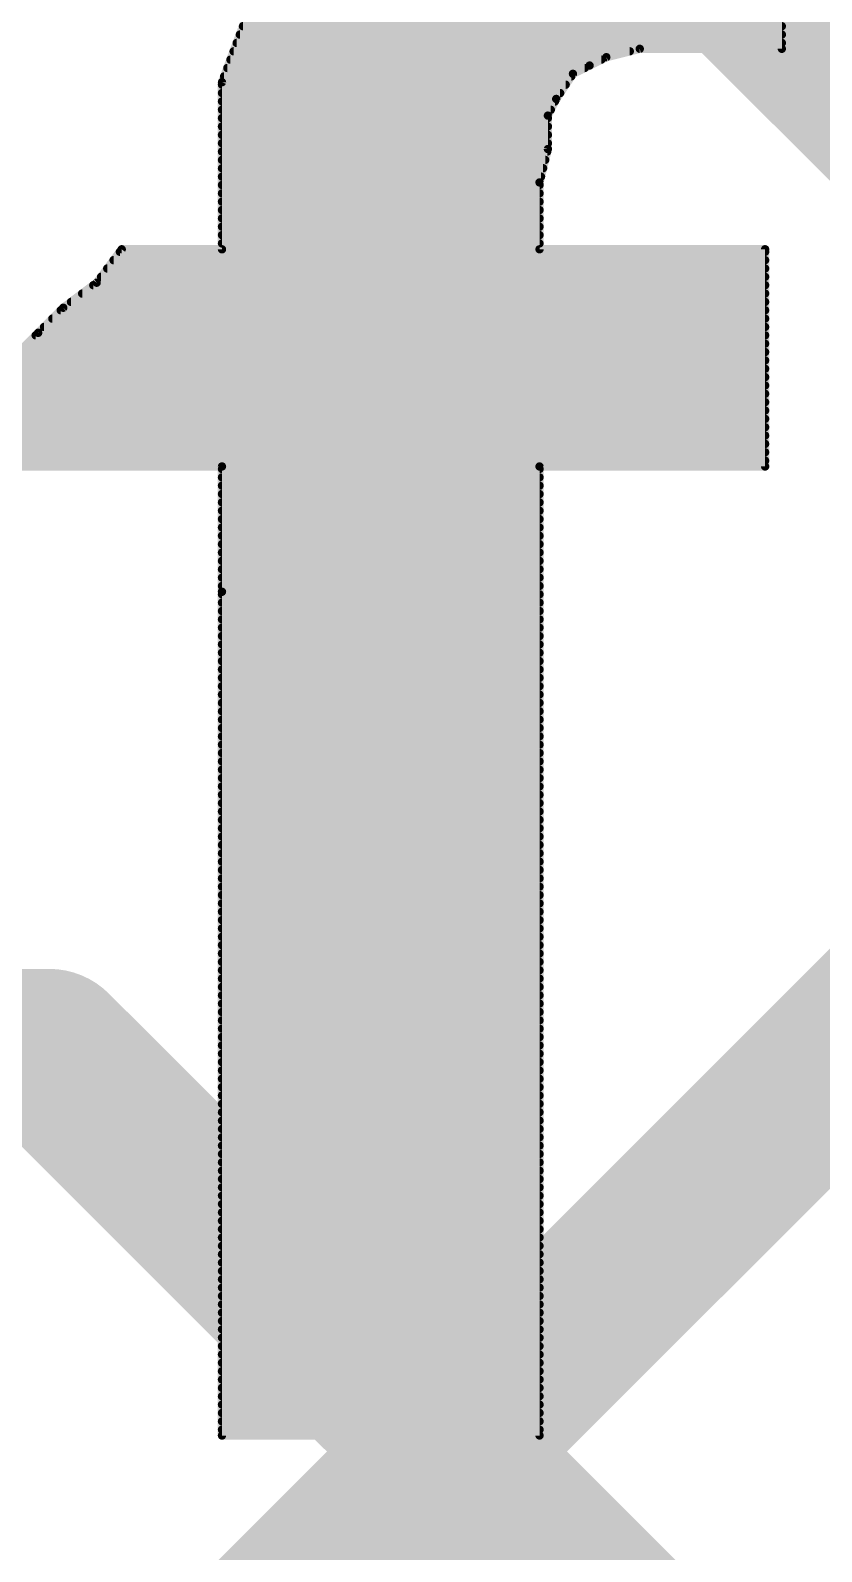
# Model space of a CAD drawing. Extents: x -33 to 74, y -18 to 36.
# Drawn here: x 14.329 to 15.276, y 22.264 to 24.085 of the extents above; entities that cross this region are included whole.
import ezdxf

# ---------------------------------------------------------------- set-up
doc = ezdxf.new("R2010")
doc.units = 0
for name, color, linetype in [('1', 12, 'CONTINUOUS'), ('16', 132, 'CONTINUOUS'), ('21', 41, 'CONTINUOUS')]:
    doc.layers.add(name, color=color, linetype=linetype)

msp = doc.modelspace()

# ---------------------------------------------------------------- linework, layer by layer
at = {"layer": '1', "const_width": 0.2032}
msp.add_lwpolyline([(14.351, 21.9075), (18.669, 26.2255)], dxfattribs=at)
at = {"layer": '16'}
for points, const_width in [([(14.605, 24.765), (17.0815, 22.2885)], 0.254), ([(14.351, 22.86), (12.7, 22.86)], 0.2032), ([(14.351, 22.86), (15.8115, 21.3995)], 0.2032)]:
    msp.add_lwpolyline(points, dxfattribs=dict(at, const_width=const_width))
at = {"layer": '16', "const_width": 0.1016}
for points in [[(14.3869, 22.8959, 1), (14.3151, 22.8241)], [(14.351, 22.8092, 1), (14.351, 22.9108)]]:
    msp.add_lwpolyline(points, format="xyb", dxfattribs=at)
at = {"layer": '21', "const_width": 0.01}
for points in [[(15.228, 24.343), (15.228, 24.063)], [(14.558, 24.023), (14.588, 24.103)], [(14.5831, 24.09), (15.228, 24.09)], [(14.5756, 24.07), (15.228, 24.07)], [(14.5794, 24.08), (15.228, 24.08)], [(14.5681, 24.05), (15.012, 24.05)], [(14.5719, 24.06), (15.046, 24.06)], [(15.018, 24.053), (14.998, 24.043)], [(15.058, 24.063), (15.018, 24.053)], [(15.228, 24.063), (15.058, 24.063)], [(14.5644, 24.04), (14.992, 24.04)], [(14.978, 24.033), (14.958, 24.003)], [(14.998, 24.043), (14.978, 24.033)], [(14.558, 23.823), (14.558, 24.023)], [(14.558, 24.02), (14.9693, 24.02)], [(14.5606, 24.03), (14.976, 24.03)], [(14.558, 24.01), (14.9627, 24.01)], [(14.558, 24), (14.9565, 24)], [(14.958, 24.003), (14.948, 23.983)], [(14.558, 23.99), (14.9515, 23.99)], [(14.558, 23.98), (14.948, 23.98)], [(14.948, 23.983), (14.948, 23.943)], [(14.558, 23.97), (14.948, 23.97)], [(14.558, 23.96), (14.948, 23.96)], [(14.558, 23.95), (14.948, 23.95)], [(14.948, 23.943), (14.938, 23.903)], [(14.558, 23.94), (14.9473, 23.94)], [(14.558, 23.93), (14.9448, 23.93)], [(14.558, 23.92), (14.9423, 23.92)], [(14.558, 23.91), (14.9398, 23.91)], [(14.558, 23.9), (14.938, 23.9)], [(14.558, 23.89), (14.938, 23.89)], [(14.938, 23.903), (14.938, 23.823)], [(14.558, 23.88), (14.938, 23.88)], [(14.558, 23.87), (14.938, 23.87)], [(14.558, 23.86), (14.938, 23.86)], [(14.558, 23.85), (14.938, 23.85)], [(14.558, 23.84), (14.938, 23.84)], [(14.408, 23.783), (14.438, 23.823)], [(14.4358, 23.82), (15.208, 23.82)], [(14.438, 23.823), (14.558, 23.823)], [(14.558, 23.83), (14.938, 23.83)], [(14.938, 23.823), (15.208, 23.823)], [(15.208, 23.823), (15.208, 23.563)], [(14.4207, 23.8), (15.208, 23.8)], [(14.4283, 23.81), (15.208, 23.81)], [(14.368, 23.753), (14.408, 23.783)], [(14.404, 23.78), (15.208, 23.78)], [(14.4133, 23.79), (15.208, 23.79)], [(14.3773, 23.76), (15.208, 23.76)], [(14.3907, 23.77), (15.208, 23.77)], [(14.338, 23.723), (14.368, 23.753)], [(14.365, 23.75), (15.208, 23.75)], [(14.308, 23.693), (14.338, 23.723)], [(14.345, 23.73), (15.208, 23.73)], [(14.355, 23.74), (15.208, 23.74)], [(14.325, 23.71), (15.208, 23.71)], [(14.335, 23.72), (15.208, 23.72)], [(14.305, 23.69), (15.208, 23.69)], [(14.315, 23.7), (15.208, 23.7)], [(14.285, 23.67), (15.208, 23.67)], [(14.295, 23.68), (15.208, 23.68)], [(14.265, 23.65), (15.208, 23.65)], [(14.275, 23.66), (15.208, 23.66)], [(14.255, 23.64), (15.208, 23.64)], [(14.235, 23.62), (15.208, 23.62)], [(14.245, 23.63), (15.208, 23.63)], [(14.215, 23.6), (15.208, 23.6)], [(14.225, 23.61), (15.208, 23.61)], [(14.1907, 23.58), (15.208, 23.58)], [(14.204, 23.59), (15.208, 23.59)], [(14.558, 23.563), (14.168, 23.563)], [(14.1773, 23.57), (15.208, 23.57)], [(14.558, 23.413), (14.558, 23.563)], [(14.558, 23.56), (14.938, 23.56)], [(15.208, 23.563), (14.938, 23.563)], [(14.938, 23.563), (14.938, 22.403)], [(14.558, 23.55), (14.938, 23.55)], [(14.558, 23.54), (14.938, 23.54)], [(14.558, 23.53), (14.938, 23.53)], [(14.558, 23.52), (14.938, 23.52)], [(14.558, 23.51), (14.938, 23.51)], [(14.558, 23.5), (14.938, 23.5)], [(14.558, 23.49), (14.938, 23.49)], [(14.558, 23.48), (14.938, 23.48)], [(14.558, 23.47), (14.938, 23.47)], [(14.558, 23.46), (14.938, 23.46)], [(14.558, 23.45), (14.938, 23.45)], [(14.558, 23.44), (14.938, 23.44)], [(14.558, 23.43), (14.938, 23.43)], [(14.558, 23.42), (14.938, 23.42)], [(14.558, 22.403), (14.558, 23.413)], [(14.558, 23.41), (14.938, 23.41)], [(14.558, 23.4), (14.938, 23.4)], [(14.558, 23.39), (14.938, 23.39)], [(14.558, 23.38), (14.938, 23.38)], [(14.558, 23.37), (14.938, 23.37)], [(14.558, 23.36), (14.938, 23.36)], [(14.558, 23.35), (14.938, 23.35)], [(14.558, 23.34), (14.938, 23.34)], [(14.558, 23.33), (14.938, 23.33)], [(14.558, 23.32), (14.938, 23.32)], [(14.558, 23.31), (14.938, 23.31)], [(14.558, 23.3), (14.938, 23.3)], [(14.558, 23.29), (14.938, 23.29)], [(14.558, 23.28), (14.938, 23.28)], [(14.558, 23.27), (14.938, 23.27)], [(14.558, 23.26), (14.938, 23.26)], [(14.558, 23.25), (14.938, 23.25)], [(14.558, 23.24), (14.938, 23.24)], [(14.558, 23.23), (14.938, 23.23)], [(14.558, 23.22), (14.938, 23.22)], [(14.558, 23.21), (14.938, 23.21)], [(14.558, 23.2), (14.938, 23.2)], [(14.558, 23.19), (14.938, 23.19)], [(14.558, 23.18), (14.938, 23.18)], [(14.558, 23.17), (14.938, 23.17)], [(14.558, 23.16), (14.938, 23.16)], [(14.558, 23.15), (14.938, 23.15)], [(14.558, 23.14), (14.938, 23.14)], [(14.558, 23.13), (14.938, 23.13)], [(14.558, 23.12), (14.938, 23.12)], [(14.558, 23.11), (14.938, 23.11)], [(14.558, 23.1), (14.938, 23.1)], [(14.558, 23.09), (14.938, 23.09)], [(14.558, 23.08), (14.938, 23.08)], [(14.558, 23.07), (14.938, 23.07)], [(14.558, 23.06), (14.938, 23.06)], [(14.558, 23.05), (14.938, 23.05)], [(14.558, 23.04), (14.938, 23.04)], [(14.558, 23.03), (14.938, 23.03)], [(14.558, 23.02), (14.938, 23.02)], [(14.558, 23.01), (14.938, 23.01)], [(14.558, 23), (14.938, 23)], [(14.558, 22.99), (14.938, 22.99)], [(14.558, 22.98), (14.938, 22.98)], [(14.558, 22.97), (14.938, 22.97)], [(14.558, 22.96), (14.938, 22.96)], [(14.558, 22.95), (14.938, 22.95)], [(14.558, 22.94), (14.938, 22.94)], [(14.558, 22.93), (14.938, 22.93)], [(14.558, 22.92), (14.938, 22.92)], [(14.558, 22.91), (14.938, 22.91)], [(14.558, 22.9), (14.938, 22.9)], [(14.558, 22.89), (14.938, 22.89)], [(14.558, 22.88), (14.938, 22.88)], [(14.558, 22.87), (14.938, 22.87)], [(14.558, 22.86), (14.938, 22.86)], [(14.558, 22.85), (14.938, 22.85)], [(14.558, 22.84), (14.938, 22.84)], [(14.558, 22.83), (14.938, 22.83)], [(14.558, 22.82), (14.938, 22.82)], [(14.558, 22.81), (14.938, 22.81)], [(14.558, 22.8), (14.938, 22.8)], [(14.558, 22.79), (14.938, 22.79)], [(14.558, 22.78), (14.938, 22.78)], [(14.558, 22.77), (14.938, 22.77)], [(14.558, 22.76), (14.938, 22.76)], [(14.558, 22.75), (14.938, 22.75)], [(14.558, 22.74), (14.938, 22.74)], [(14.558, 22.73), (14.938, 22.73)], [(14.558, 22.72), (14.938, 22.72)], [(14.558, 22.71), (14.938, 22.71)], [(14.558, 22.7), (14.938, 22.7)], [(14.558, 22.69), (14.938, 22.69)], [(14.558, 22.68), (14.938, 22.68)], [(14.558, 22.67), (14.938, 22.67)], [(14.558, 22.66), (14.938, 22.66)], [(14.558, 22.65), (14.938, 22.65)], [(14.558, 22.64), (14.938, 22.64)], [(14.558, 22.63), (14.938, 22.63)], [(14.558, 22.62), (14.938, 22.62)], [(14.558, 22.61), (14.938, 22.61)], [(14.558, 22.6), (14.938, 22.6)], [(14.558, 22.59), (14.938, 22.59)], [(14.558, 22.58), (14.938, 22.58)], [(14.558, 22.57), (14.938, 22.57)], [(14.558, 22.56), (14.938, 22.56)], [(14.558, 22.55), (14.938, 22.55)], [(14.558, 22.54), (14.938, 22.54)], [(14.558, 22.53), (14.938, 22.53)], [(14.558, 22.52), (14.938, 22.52)], [(14.558, 22.51), (14.938, 22.51)], [(14.558, 22.5), (14.938, 22.5)], [(14.558, 22.49), (14.938, 22.49)], [(14.558, 22.48), (14.938, 22.48)], [(14.558, 22.47), (14.938, 22.47)], [(14.558, 22.46), (14.938, 22.46)], [(14.558, 22.45), (14.938, 22.45)], [(14.558, 22.44), (14.938, 22.44)], [(14.558, 22.43), (14.938, 22.43)], [(14.558, 22.42), (14.938, 22.42)], [(14.558, 22.41), (14.938, 22.41)], [(14.938, 22.403), (14.558, 22.403)]]:
    msp.add_lwpolyline(points, dxfattribs=at)
at = {"layer": '21', "const_width": 0.005}
for points in [[(14.5831, 24.0925, 1), (14.5831, 24.0875)], [(15.228, 24.0875, 1), (15.228, 24.0925)], [(14.5756, 24.0725, 1), (14.5756, 24.0675)], [(14.5794, 24.0825, 1), (14.5794, 24.0775)], [(15.228, 24.0775, 1), (15.228, 24.0825)], [(15.228, 24.0675, 1), (15.228, 24.0725)], [(14.5681, 24.0525, 1), (14.5681, 24.0475)], [(14.5719, 24.0625, 1), (14.5719, 24.0575)], [(15.012, 24.0475, 1), (15.012, 24.0525)], [(15.0174, 24.0554, 1), (15.0186, 24.0506)], [(15.0191, 24.0508, 1), (15.0169, 24.0552)], [(15.046, 24.0575, 1), (15.046, 24.0625)], [(15.058, 24.0655, 1), (15.058, 24.0605)], [(15.0586, 24.0606, 1), (15.0574, 24.0654)], [(15.2255, 24.063, 1), (15.2305, 24.063)], [(15.228, 24.0605, 1), (15.228, 24.0655)], [(14.5644, 24.0425, 1), (14.5644, 24.0375)], [(14.9769, 24.0352, 1), (14.9791, 24.0308)], [(14.9801, 24.0316, 1), (14.9759, 24.0344)], [(14.992, 24.0375, 1), (14.992, 24.0425)], [(14.9969, 24.0452, 1), (14.9991, 24.0408)], [(14.9991, 24.0408, 1), (14.9969, 24.0452)], [(14.5605, 24.023, 1), (14.5555, 24.023)], [(14.5557, 24.0239, 1), (14.5603, 24.0221)], [(14.558, 24.0225, 1), (14.558, 24.0175)], [(14.5606, 24.0325, 1), (14.5606, 24.0275)], [(14.9693, 24.0175, 1), (14.9693, 24.0225)], [(14.976, 24.0275, 1), (14.976, 24.0325)], [(14.558, 24.0125, 1), (14.558, 24.0075)], [(14.558, 24.0025, 1), (14.558, 23.9975)], [(14.9559, 24.0044, 1), (14.9601, 24.0016)], [(14.9602, 24.0019, 1), (14.9558, 24.0041)], [(14.9565, 23.9975, 1), (14.9565, 24.0025)], [(14.9627, 24.0075, 1), (14.9627, 24.0125)], [(14.558, 23.9925, 1), (14.558, 23.9875)], [(14.558, 23.9825, 1), (14.558, 23.9775)], [(14.9505, 23.983, 1), (14.9455, 23.983)], [(14.9458, 23.9841, 1), (14.9502, 23.9819)], [(14.948, 23.9775, 1), (14.948, 23.9825)], [(14.9515, 23.9875, 1), (14.9515, 23.9925)], [(14.558, 23.9725, 1), (14.558, 23.9675)], [(14.558, 23.9625, 1), (14.558, 23.9575)], [(14.948, 23.9675, 1), (14.948, 23.9725)], [(14.948, 23.9575, 1), (14.948, 23.9625)], [(14.558, 23.9525, 1), (14.558, 23.9475)], [(14.9504, 23.9424, 1), (14.9456, 23.9436)], [(14.948, 23.9475, 1), (14.948, 23.9525)], [(14.558, 23.9425, 1), (14.558, 23.9375)], [(14.558, 23.9325, 1), (14.558, 23.9275)], [(14.9448, 23.9275, 1), (14.9448, 23.9325)], [(14.9455, 23.943, 1), (14.9505, 23.943)], [(14.9473, 23.9375, 1), (14.9473, 23.9425)], [(14.558, 23.9225, 1), (14.558, 23.9175)], [(14.558, 23.9125, 1), (14.558, 23.9075)], [(14.9398, 23.9075, 1), (14.9398, 23.9125)], [(14.9423, 23.9175, 1), (14.9423, 23.9225)], [(14.558, 23.9025, 1), (14.558, 23.8975)], [(14.558, 23.8925, 1), (14.558, 23.8875)], [(14.9405, 23.903, 1), (14.9355, 23.903)], [(14.9356, 23.9036, 1), (14.9404, 23.9024)], [(14.938, 23.8975, 1), (14.938, 23.9025)], [(14.938, 23.8875, 1), (14.938, 23.8925)], [(14.558, 23.8825, 1), (14.558, 23.8775)], [(14.558, 23.8725, 1), (14.558, 23.8675)], [(14.938, 23.8775, 1), (14.938, 23.8825)], [(14.938, 23.8675, 1), (14.938, 23.8725)], [(14.558, 23.8625, 1), (14.558, 23.8575)], [(14.558, 23.8525, 1), (14.558, 23.8475)], [(14.938, 23.8575, 1), (14.938, 23.8625)], [(14.938, 23.8475, 1), (14.938, 23.8525)], [(14.558, 23.8425, 1), (14.558, 23.8375)], [(14.938, 23.8375, 1), (14.938, 23.8425)], [(14.4358, 23.8225, 1), (14.4358, 23.8175)], [(14.438, 23.8255, 1), (14.438, 23.8205)], [(14.44, 23.8215, 1), (14.436, 23.8245)], [(14.558, 23.8325, 1), (14.558, 23.8275)], [(14.5555, 23.823, 1), (14.5605, 23.823)], [(14.558, 23.8205, 1), (14.558, 23.8255)], [(14.938, 23.8255, 1), (14.938, 23.8205)], [(14.9355, 23.823, 1), (14.9405, 23.823)], [(14.938, 23.8275, 1), (14.938, 23.8325)], [(15.2105, 23.823, 1), (15.2055, 23.823)], [(15.208, 23.8205, 1), (15.208, 23.8255)], [(15.208, 23.8175, 1), (15.208, 23.8225)], [(14.4207, 23.8025, 1), (14.4207, 23.7975)], [(14.4283, 23.8125, 1), (14.4283, 23.8075)], [(15.208, 23.8075, 1), (15.208, 23.8125)], [(15.208, 23.7975, 1), (15.208, 23.8025)], [(14.404, 23.7825, 1), (14.404, 23.7775)], [(14.406, 23.7845, 1), (14.41, 23.7815)], [(14.4095, 23.781, 1), (14.4065, 23.785)], [(14.4133, 23.7925, 1), (14.4133, 23.7875)], [(15.208, 23.7875, 1), (15.208, 23.7925)], [(15.208, 23.7775, 1), (15.208, 23.7825)], [(14.3773, 23.7625, 1), (14.3773, 23.7575)], [(14.3907, 23.7725, 1), (14.3907, 23.7675)], [(15.208, 23.7675, 1), (15.208, 23.7725)], [(15.208, 23.7575, 1), (15.208, 23.7625)], [(14.365, 23.7525, 1), (14.365, 23.7475)], [(14.3665, 23.755, 1), (14.3695, 23.751)], [(14.3698, 23.7512, 1), (14.3662, 23.7548)], [(15.208, 23.7475, 1), (15.208, 23.7525)], [(14.3362, 23.7248, 1), (14.3398, 23.7212)], [(14.3398, 23.7212, 1), (14.3362, 23.7248)], [(14.345, 23.7325, 1), (14.345, 23.7275)], [(14.355, 23.7425, 1), (14.355, 23.7375)], [(15.208, 23.7375, 1), (15.208, 23.7425)], [(15.208, 23.7275, 1), (15.208, 23.7325)], [(14.335, 23.7225, 1), (14.335, 23.7175)], [(15.208, 23.7175, 1), (15.208, 23.7225)], [(15.208, 23.7075, 1), (15.208, 23.7125)], [(15.208, 23.6975, 1), (15.208, 23.7025)], [(15.208, 23.6875, 1), (15.208, 23.6925)], [(15.208, 23.6775, 1), (15.208, 23.6825)], [(15.208, 23.6675, 1), (15.208, 23.6725)], [(15.208, 23.6575, 1), (15.208, 23.6625)], [(15.208, 23.6475, 1), (15.208, 23.6525)], [(15.208, 23.6375, 1), (15.208, 23.6425)], [(15.208, 23.6275, 1), (15.208, 23.6325)], [(15.208, 23.6175, 1), (15.208, 23.6225)], [(15.208, 23.6075, 1), (15.208, 23.6125)], [(15.208, 23.5975, 1), (15.208, 23.6025)], [(15.208, 23.5875, 1), (15.208, 23.5925)], [(15.208, 23.5775, 1), (15.208, 23.5825)], [(14.5605, 23.563, 1), (14.5555, 23.563)], [(14.558, 23.5625, 1), (14.558, 23.5575)], [(14.558, 23.5605, 1), (14.558, 23.5655)], [(14.938, 23.5655, 1), (14.938, 23.5605)], [(14.9405, 23.563, 1), (14.9355, 23.563)], [(14.938, 23.5575, 1), (14.938, 23.5625)], [(15.2055, 23.563, 1), (15.2105, 23.563)], [(15.208, 23.5675, 1), (15.208, 23.5725)], [(15.208, 23.5605, 1), (15.208, 23.5655)], [(14.558, 23.5525, 1), (14.558, 23.5475)], [(14.558, 23.5425, 1), (14.558, 23.5375)], [(14.938, 23.5475, 1), (14.938, 23.5525)], [(14.938, 23.5375, 1), (14.938, 23.5425)], [(14.558, 23.5325, 1), (14.558, 23.5275)], [(14.938, 23.5275, 1), (14.938, 23.5325)], [(14.558, 23.5225, 1), (14.558, 23.5175)], [(14.558, 23.5125, 1), (14.558, 23.5075)], [(14.938, 23.5175, 1), (14.938, 23.5225)], [(14.938, 23.5075, 1), (14.938, 23.5125)], [(14.558, 23.5025, 1), (14.558, 23.4975)], [(14.558, 23.4925, 1), (14.558, 23.4875)], [(14.938, 23.4975, 1), (14.938, 23.5025)], [(14.938, 23.4875, 1), (14.938, 23.4925)], [(14.558, 23.4825, 1), (14.558, 23.4775)], [(14.558, 23.4725, 1), (14.558, 23.4675)], [(14.938, 23.4775, 1), (14.938, 23.4825)], [(14.938, 23.4675, 1), (14.938, 23.4725)], [(14.558, 23.4625, 1), (14.558, 23.4575)], [(14.558, 23.4525, 1), (14.558, 23.4475)], [(14.938, 23.4575, 1), (14.938, 23.4625)], [(14.938, 23.4475, 1), (14.938, 23.4525)], [(14.558, 23.4425, 1), (14.558, 23.4375)], [(14.938, 23.4375, 1), (14.938, 23.4425)], [(14.558, 23.4325, 1), (14.558, 23.4275)], [(14.558, 23.4225, 1), (14.558, 23.4175)], [(14.5605, 23.413, 1), (14.5555, 23.413)], [(14.938, 23.4275, 1), (14.938, 23.4325)], [(14.938, 23.4175, 1), (14.938, 23.4225)], [(14.5555, 23.413, 1), (14.5605, 23.413)], [(14.558, 23.4125, 1), (14.558, 23.4075)], [(14.558, 23.4025, 1), (14.558, 23.3975)], [(14.938, 23.4075, 1), (14.938, 23.4125)], [(14.938, 23.3975, 1), (14.938, 23.4025)], [(14.558, 23.3925, 1), (14.558, 23.3875)], [(14.558, 23.3825, 1), (14.558, 23.3775)], [(14.938, 23.3875, 1), (14.938, 23.3925)], [(14.938, 23.3775, 1), (14.938, 23.3825)], [(14.558, 23.3725, 1), (14.558, 23.3675)], [(14.558, 23.3625, 1), (14.558, 23.3575)], [(14.938, 23.3675, 1), (14.938, 23.3725)], [(14.938, 23.3575, 1), (14.938, 23.3625)], [(14.558, 23.3525, 1), (14.558, 23.3475)], [(14.558, 23.3425, 1), (14.558, 23.3375)], [(14.938, 23.3475, 1), (14.938, 23.3525)], [(14.938, 23.3375, 1), (14.938, 23.3425)], [(14.558, 23.3325, 1), (14.558, 23.3275)], [(14.938, 23.3275, 1), (14.938, 23.3325)], [(14.558, 23.3225, 1), (14.558, 23.3175)], [(14.558, 23.3125, 1), (14.558, 23.3075)], [(14.938, 23.3175, 1), (14.938, 23.3225)], [(14.938, 23.3075, 1), (14.938, 23.3125)], [(14.558, 23.3025, 1), (14.558, 23.2975)], [(14.558, 23.2925, 1), (14.558, 23.2875)], [(14.938, 23.2975, 1), (14.938, 23.3025)], [(14.938, 23.2875, 1), (14.938, 23.2925)], [(14.558, 23.2825, 1), (14.558, 23.2775)], [(14.558, 23.2725, 1), (14.558, 23.2675)], [(14.938, 23.2775, 1), (14.938, 23.2825)], [(14.938, 23.2675, 1), (14.938, 23.2725)], [(14.558, 23.2625, 1), (14.558, 23.2575)], [(14.558, 23.2525, 1), (14.558, 23.2475)], [(14.938, 23.2575, 1), (14.938, 23.2625)], [(14.938, 23.2475, 1), (14.938, 23.2525)], [(14.558, 23.2425, 1), (14.558, 23.2375)], [(14.938, 23.2375, 1), (14.938, 23.2425)], [(14.558, 23.2325, 1), (14.558, 23.2275)], [(14.558, 23.2225, 1), (14.558, 23.2175)], [(14.938, 23.2275, 1), (14.938, 23.2325)], [(14.938, 23.2175, 1), (14.938, 23.2225)], [(14.558, 23.2125, 1), (14.558, 23.2075)], [(14.558, 23.2025, 1), (14.558, 23.1975)], [(14.938, 23.2075, 1), (14.938, 23.2125)], [(14.938, 23.1975, 1), (14.938, 23.2025)], [(14.558, 23.1925, 1), (14.558, 23.1875)], [(14.558, 23.1825, 1), (14.558, 23.1775)], [(14.938, 23.1875, 1), (14.938, 23.1925)], [(14.938, 23.1775, 1), (14.938, 23.1825)], [(14.558, 23.1725, 1), (14.558, 23.1675)], [(14.558, 23.1625, 1), (14.558, 23.1575)], [(14.938, 23.1675, 1), (14.938, 23.1725)], [(14.938, 23.1575, 1), (14.938, 23.1625)], [(14.558, 23.1525, 1), (14.558, 23.1475)], [(14.558, 23.1425, 1), (14.558, 23.1375)], [(14.938, 23.1475, 1), (14.938, 23.1525)], [(14.938, 23.1375, 1), (14.938, 23.1425)], [(14.558, 23.1325, 1), (14.558, 23.1275)], [(14.938, 23.1275, 1), (14.938, 23.1325)], [(14.558, 23.1225, 1), (14.558, 23.1175)], [(14.558, 23.1125, 1), (14.558, 23.1075)], [(14.938, 23.1175, 1), (14.938, 23.1225)], [(14.938, 23.1075, 1), (14.938, 23.1125)], [(14.558, 23.1025, 1), (14.558, 23.0975)], [(14.558, 23.0925, 1), (14.558, 23.0875)], [(14.938, 23.0975, 1), (14.938, 23.1025)], [(14.938, 23.0875, 1), (14.938, 23.0925)], [(14.558, 23.0825, 1), (14.558, 23.0775)], [(14.558, 23.0725, 1), (14.558, 23.0675)], [(14.938, 23.0775, 1), (14.938, 23.0825)], [(14.938, 23.0675, 1), (14.938, 23.0725)], [(14.558, 23.0625, 1), (14.558, 23.0575)], [(14.558, 23.0525, 1), (14.558, 23.0475)], [(14.938, 23.0575, 1), (14.938, 23.0625)], [(14.938, 23.0475, 1), (14.938, 23.0525)], [(14.558, 23.0425, 1), (14.558, 23.0375)], [(14.938, 23.0375, 1), (14.938, 23.0425)], [(14.558, 23.0325, 1), (14.558, 23.0275)], [(14.558, 23.0225, 1), (14.558, 23.0175)], [(14.938, 23.0275, 1), (14.938, 23.0325)], [(14.938, 23.0175, 1), (14.938, 23.0225)], [(14.558, 23.0125, 1), (14.558, 23.0075)], [(14.558, 23.0025, 1), (14.558, 22.9975)], [(14.938, 23.0075, 1), (14.938, 23.0125)], [(14.938, 22.9975, 1), (14.938, 23.0025)], [(14.558, 22.9925, 1), (14.558, 22.9875)], [(14.558, 22.9825, 1), (14.558, 22.9775)], [(14.938, 22.9875, 1), (14.938, 22.9925)], [(14.938, 22.9775, 1), (14.938, 22.9825)], [(14.558, 22.9725, 1), (14.558, 22.9675)], [(14.558, 22.9625, 1), (14.558, 22.9575)], [(14.938, 22.9675, 1), (14.938, 22.9725)], [(14.938, 22.9575, 1), (14.938, 22.9625)], [(14.558, 22.9525, 1), (14.558, 22.9475)], [(14.558, 22.9425, 1), (14.558, 22.9375)], [(14.938, 22.9475, 1), (14.938, 22.9525)], [(14.938, 22.9375, 1), (14.938, 22.9425)], [(14.558, 22.9325, 1), (14.558, 22.9275)], [(14.938, 22.9275, 1), (14.938, 22.9325)], [(14.558, 22.9225, 1), (14.558, 22.9175)], [(14.558, 22.9125, 1), (14.558, 22.9075)], [(14.938, 22.9175, 1), (14.938, 22.9225)], [(14.938, 22.9075, 1), (14.938, 22.9125)], [(14.558, 22.9025, 1), (14.558, 22.8975)], [(14.558, 22.8925, 1), (14.558, 22.8875)], [(14.938, 22.8975, 1), (14.938, 22.9025)], [(14.938, 22.8875, 1), (14.938, 22.8925)], [(14.558, 22.8825, 1), (14.558, 22.8775)], [(14.558, 22.8725, 1), (14.558, 22.8675)], [(14.938, 22.8775, 1), (14.938, 22.8825)], [(14.938, 22.8675, 1), (14.938, 22.8725)], [(14.558, 22.8625, 1), (14.558, 22.8575)], [(14.558, 22.8525, 1), (14.558, 22.8475)], [(14.938, 22.8575, 1), (14.938, 22.8625)], [(14.938, 22.8475, 1), (14.938, 22.8525)], [(14.558, 22.8425, 1), (14.558, 22.8375)], [(14.558, 22.8325, 1), (14.558, 22.8275)], [(14.938, 22.8375, 1), (14.938, 22.8425)], [(14.938, 22.8275, 1), (14.938, 22.8325)], [(14.558, 22.8225, 1), (14.558, 22.8175)], [(14.938, 22.8175, 1), (14.938, 22.8225)], [(14.558, 22.8125, 1), (14.558, 22.8075)], [(14.558, 22.8025, 1), (14.558, 22.7975)], [(14.938, 22.8075, 1), (14.938, 22.8125)], [(14.938, 22.7975, 1), (14.938, 22.8025)], [(14.558, 22.7925, 1), (14.558, 22.7875)], [(14.558, 22.7825, 1), (14.558, 22.7775)], [(14.938, 22.7875, 1), (14.938, 22.7925)], [(14.938, 22.7775, 1), (14.938, 22.7825)], [(14.558, 22.7725, 1), (14.558, 22.7675)], [(14.558, 22.7625, 1), (14.558, 22.7575)], [(14.938, 22.7675, 1), (14.938, 22.7725)], [(14.938, 22.7575, 1), (14.938, 22.7625)], [(14.558, 22.7525, 1), (14.558, 22.7475)], [(14.558, 22.7425, 1), (14.558, 22.7375)], [(14.938, 22.7475, 1), (14.938, 22.7525)], [(14.938, 22.7375, 1), (14.938, 22.7425)], [(14.558, 22.7325, 1), (14.558, 22.7275)], [(14.938, 22.7275, 1), (14.938, 22.7325)], [(14.558, 22.7225, 1), (14.558, 22.7175)], [(14.558, 22.7125, 1), (14.558, 22.7075)], [(14.938, 22.7175, 1), (14.938, 22.7225)], [(14.938, 22.7075, 1), (14.938, 22.7125)], [(14.558, 22.7025, 1), (14.558, 22.6975)], [(14.558, 22.6925, 1), (14.558, 22.6875)], [(14.938, 22.6975, 1), (14.938, 22.7025)], [(14.938, 22.6875, 1), (14.938, 22.6925)], [(14.558, 22.6825, 1), (14.558, 22.6775)], [(14.558, 22.6725, 1), (14.558, 22.6675)], [(14.938, 22.6775, 1), (14.938, 22.6825)], [(14.938, 22.6675, 1), (14.938, 22.6725)], [(14.558, 22.6625, 1), (14.558, 22.6575)], [(14.558, 22.6525, 1), (14.558, 22.6475)], [(14.938, 22.6575, 1), (14.938, 22.6625)], [(14.938, 22.6475, 1), (14.938, 22.6525)], [(14.558, 22.6425, 1), (14.558, 22.6375)], [(14.558, 22.6325, 1), (14.558, 22.6275)], [(14.938, 22.6375, 1), (14.938, 22.6425)], [(14.938, 22.6275, 1), (14.938, 22.6325)], [(14.558, 22.6225, 1), (14.558, 22.6175)], [(14.938, 22.6175, 1), (14.938, 22.6225)], [(14.558, 22.6125, 1), (14.558, 22.6075)], [(14.558, 22.6025, 1), (14.558, 22.5975)], [(14.938, 22.6075, 1), (14.938, 22.6125)], [(14.938, 22.5975, 1), (14.938, 22.6025)], [(14.558, 22.5925, 1), (14.558, 22.5875)], [(14.558, 22.5825, 1), (14.558, 22.5775)], [(14.938, 22.5875, 1), (14.938, 22.5925)], [(14.938, 22.5775, 1), (14.938, 22.5825)], [(14.558, 22.5725, 1), (14.558, 22.5675)], [(14.558, 22.5625, 1), (14.558, 22.5575)], [(14.938, 22.5675, 1), (14.938, 22.5725)], [(14.938, 22.5575, 1), (14.938, 22.5625)], [(14.558, 22.5525, 1), (14.558, 22.5475)], [(14.558, 22.5425, 1), (14.558, 22.5375)], [(14.938, 22.5475, 1), (14.938, 22.5525)], [(14.938, 22.5375, 1), (14.938, 22.5425)], [(14.558, 22.5325, 1), (14.558, 22.5275)], [(14.938, 22.5275, 1), (14.938, 22.5325)], [(14.558, 22.5225, 1), (14.558, 22.5175)], [(14.558, 22.5125, 1), (14.558, 22.5075)], [(14.938, 22.5175, 1), (14.938, 22.5225)], [(14.938, 22.5075, 1), (14.938, 22.5125)], [(14.558, 22.5025, 1), (14.558, 22.4975)], [(14.558, 22.4925, 1), (14.558, 22.4875)], [(14.938, 22.4975, 1), (14.938, 22.5025)], [(14.938, 22.4875, 1), (14.938, 22.4925)], [(14.558, 22.4825, 1), (14.558, 22.4775)], [(14.558, 22.4725, 1), (14.558, 22.4675)], [(14.938, 22.4775, 1), (14.938, 22.4825)], [(14.938, 22.4675, 1), (14.938, 22.4725)], [(14.558, 22.4625, 1), (14.558, 22.4575)], [(14.558, 22.4525, 1), (14.558, 22.4475)], [(14.938, 22.4575, 1), (14.938, 22.4625)], [(14.938, 22.4475, 1), (14.938, 22.4525)], [(14.558, 22.4425, 1), (14.558, 22.4375)], [(14.558, 22.4325, 1), (14.558, 22.4275)], [(14.938, 22.4375, 1), (14.938, 22.4425)], [(14.938, 22.4275, 1), (14.938, 22.4325)], [(14.558, 22.4225, 1), (14.558, 22.4175)], [(14.938, 22.4175, 1), (14.938, 22.4225)], [(14.558, 22.4125, 1), (14.558, 22.4075)], [(14.558, 22.4055, 1), (14.558, 22.4005)], [(14.5555, 22.403, 1), (14.5605, 22.403)], [(14.9355, 22.403, 1), (14.9405, 22.403)], [(14.938, 22.4075, 1), (14.938, 22.4125)], [(14.938, 22.4005, 1), (14.938, 22.4055)]]:
    msp.add_lwpolyline(points, format="xyb", dxfattribs=at)

doc.saveas('drawing.dxf')
